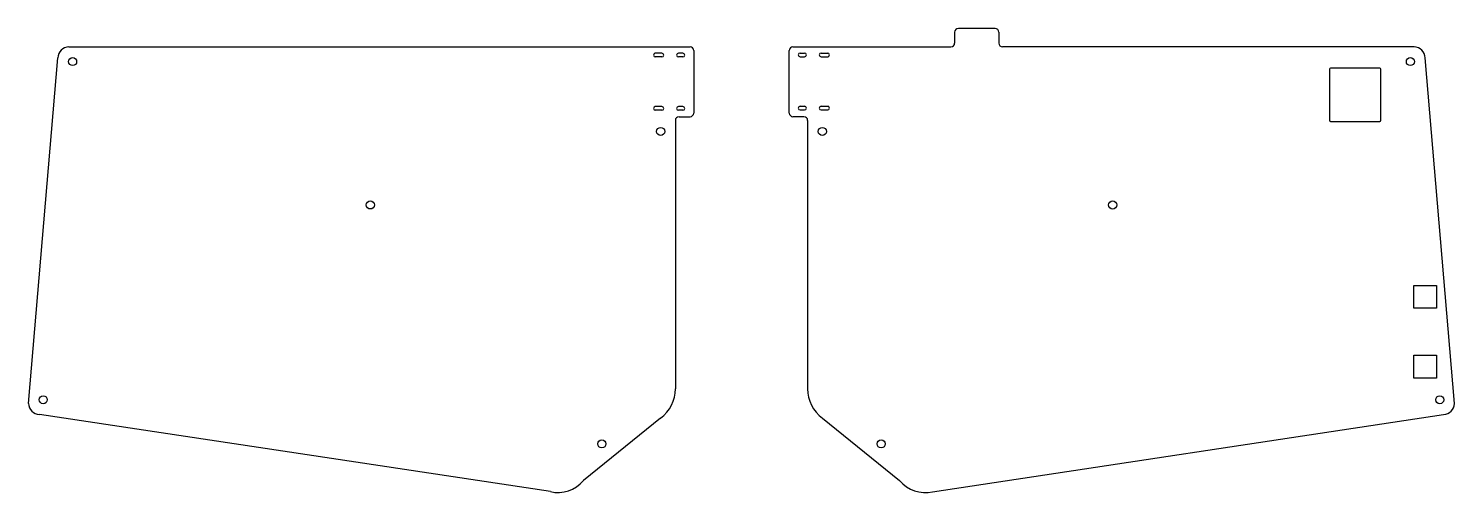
# Model space of a CAD drawing. Extents: x 14 to 402, y -140 to -13.
import ezdxf

# ---------------------------------------------------------------- set-up
doc = ezdxf.new("R2010")
doc.units = 0
doc.layers.add('BLACK', color=7, linetype='CONTINUOUS')

msp = doc.modelspace()

# ---------------------------------------------------------------- linework, layer by layer
at = {"layer": 'BLACK', "linetype": 'CONTINUOUS'}
for p, q in [((266.192, -14.45), (266.192, -17.45)), ((277.192, -13.45), (267.192, -13.45)), ((278.192, -14.45), (278.192, -17.45)), ((25.188, -18.4455), (187.188, -18.4455)), ((187.188, -18.4455), (194.188, -18.4455)), ((222.192, -18.45), (265.192, -18.45)), ((391.192, -18.45), (279.192, -18.45)), ((14.188, -115.445), (22.188, -21.4455)), ((186.522, -20.19), (184.742, -20.19)), ((186.532, -21.19), (184.742, -21.19)), ((192.232, -20.19), (191.032, -20.19)), ((192.242, -21.19), (191.032, -21.19)), ((195.188, -19.4455), (195.188, -36.4455)), ((221.192, -36.45), (221.192, -19.45)), ((224.142, -20.11), (225.352, -20.11)), ((224.153, -21.11), (225.352, -21.11)), ((229.852, -20.11), (231.642, -20.11)), ((229.862, -21.11), (231.642, -21.11)), ((402.192, -115.45), (394.192, -21.45)), ((368.192, -24.5), (368.192, -38.4)), ((381.892, -24.2), (368.493, -24.2)), ((382.192, -38.4), (382.192, -24.5)), ((186.522, -34.69), (184.742, -34.69)), ((192.232, -34.69), (191.032, -34.69)), ((224.142, -34.61), (225.352, -34.61)), ((229.852, -34.61), (231.642, -34.61)), ((186.532, -35.69), (184.742, -35.69)), ((190.188, -38.4455), (190.188, -111.445)), ((192.242, -35.69), (191.032, -35.69)), ((191.188, -37.4455), (194.188, -37.4455)), ((225.192, -37.45), (222.192, -37.45)), ((224.153, -35.61), (225.352, -35.61)), ((226.192, -38.45), (226.192, -111.45)), ((229.862, -35.61), (231.642, -35.61)), ((368.493, -38.7), (381.892, -38.7)), ((391.092, -89.55), (391.092, -83.35)), ((391.092, -83.35), (397.292, -83.35)), ((397.292, -83.35), (397.292, -89.55)), ((397.292, -89.55), (391.092, -89.55)), ((391.092, -108.55), (391.092, -102.35)), ((391.092, -102.35), (397.292, -102.35)), ((397.292, -102.35), (397.292, -108.55)), ((397.292, -108.55), (391.092, -108.55)), ((156.188, -139.445), (17.188, -118.445)), ((186.188, -119.445), (165.188, -136.445)), ((230.192, -119.45), (251.193, -136.45)), ((260.192, -139.45), (399.192, -118.45))]:
    msp.add_line(p, q, dxfattribs=at)
at = {"layer": 'BLACK'}
for centre in [(26.188, -22.4455), (390.192, -22.45), (186.188, -41.4455), (230.192, -41.45), (107.188, -61.4455), (309.192, -61.45), (18.188, -114.445), (398.192, -114.45), (170.188, -126.445), (246.192, -126.45)]:
    msp.add_circle(centre, 1.1, dxfattribs=at)
for centre, radius, start, end in [((267.192, -14.45), 1, 90, 180), ((277.192, -14.45), 1, 0, 90), ((25.188, -21.4455), 3, 90, 180), ((194.188, -19.4455), 1, 0, 90), ((222.192, -19.45), 1, 90, 180), ((265.192, -17.45), 1, -90, 0), ((279.192, -17.45), 1, 180, 270), ((391.192, -21.45), 3, 0, 90), ((184.742, -20.69), 0.5, 90, 270), ((186.522, -20.69), 0.5, -90, 90), ((191.032, -20.69), 0.5, 90, 270), ((192.232, -20.69), 0.5, -90, 90), ((224.153, -20.61), 0.5, 90, 270), ((225.352, -20.61), 0.5, -90, 90), ((229.862, -20.61), 0.5, 90, 270), ((231.642, -20.61), 0.5, -90, 90), ((368.493, -24.5), 0.3, 90, 180), ((381.892, -24.5), 0.3, 0, 90), ((184.742, -35.19), 0.5, 90, 270), ((186.522, -35.19), 0.5, -90, 90), ((191.032, -35.19), 0.5, 90, 270), ((192.232, -35.19), 0.5, -90, 90), ((224.153, -35.11), 0.5, 90, 270), ((225.352, -35.11), 0.5, -90, 90), ((229.862, -35.11), 0.5, 90, 270), ((231.642, -35.11), 0.5, -90, 90), ((191.188, -38.4455), 1, 90, 180), ((194.188, -36.4455), 1, -90, 0), ((222.192, -36.45), 1, 180, 270), ((225.192, -38.45), 1, 0, 90), ((368.493, -38.4), 0.3, 180, 270), ((381.892, -38.4), 0.3, -90, 0), ((180.188, -111.445), 10, -53.1301, 0.000003), ((236.192, -111.45), 10, -180, -126.87), ((17.188, -115.445), 3, 180, 270), ((399.192, -115.45), 3, -90, 0), ((158.188, -130.445), 9.2195, -102.529, -40.6013), ((258.193, -130.45), 9.2195, -139.399, -77.4712)]:
    msp.add_arc(centre, radius, start, end, dxfattribs=at)

doc.saveas('drawing.dxf')
